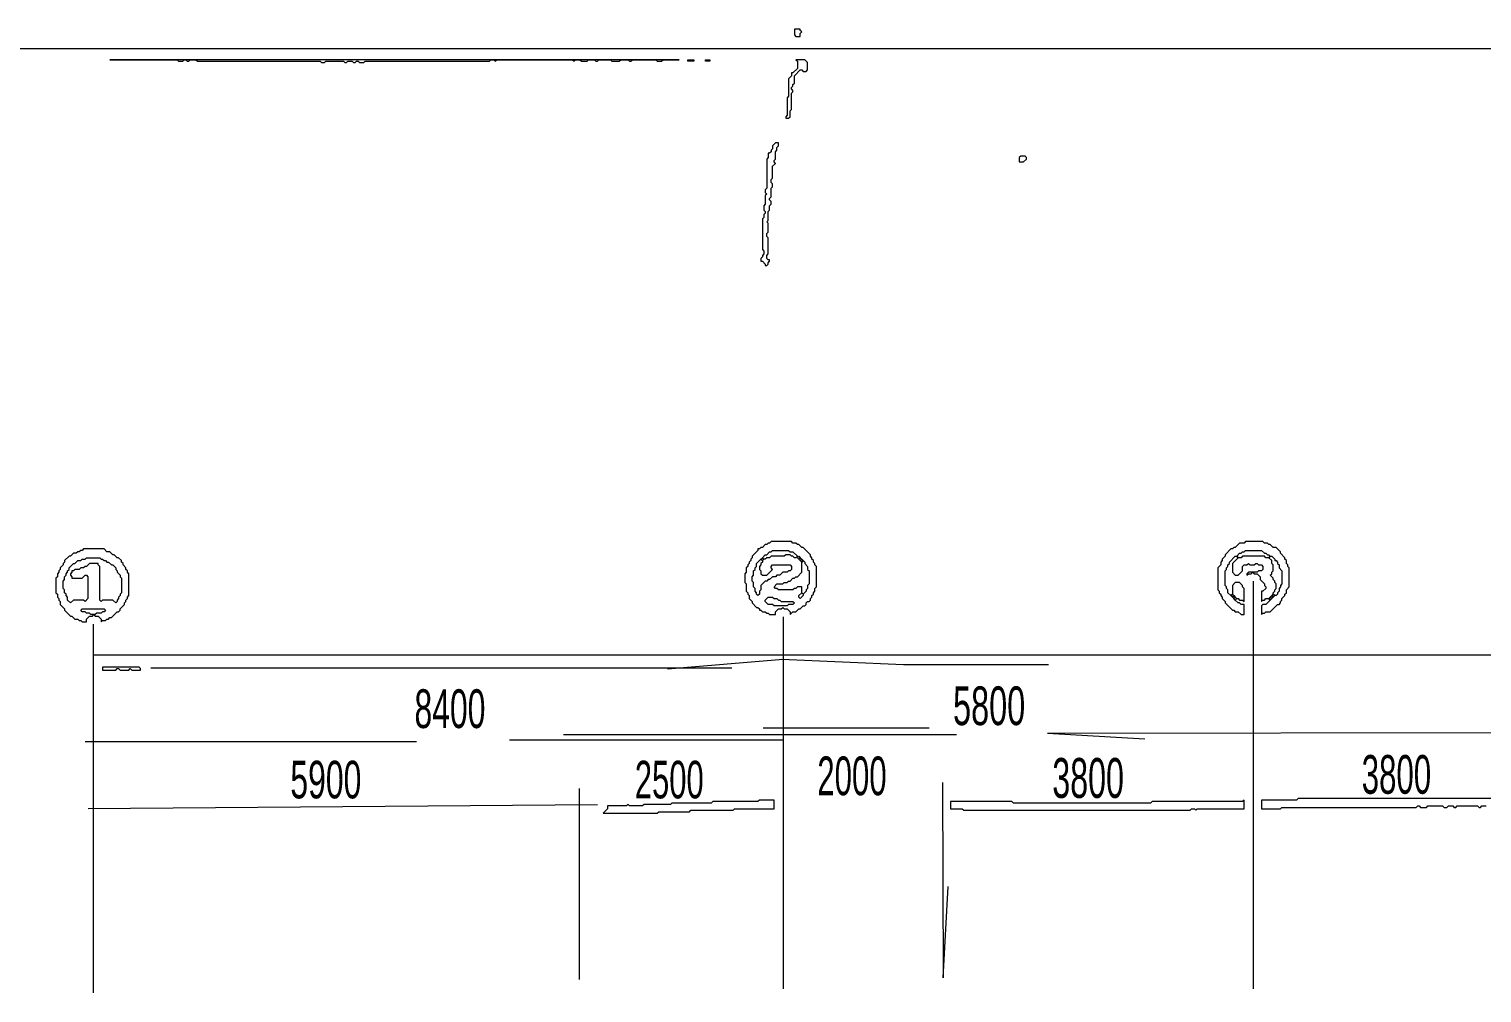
# Model space of a CAD drawing. Header units: millimetres. Extents: x 4 to 412, y 4 to 291.
# Drawn here: x 77.7 to 164.9, y 233.4 to 291.2 of the extents above; entities that cross this region are included whole.
import ezdxf

# ---------------------------------------------------------------- set-up
doc = ezdxf.new("R2010")
doc.units = ezdxf.units.MM
for name, color, linetype, lineweight in [('OCR_TEXT', 6, 'CONTINUOUS', 0), ('TRACE_STRAIGHT', 5, 'CONTINUOUS', 0), ('TRACE_TEXT_SYMBOL', 6, 'CONTINUOUS', 0)]:
    doc.layers.add(name, color=color, linetype=linetype, lineweight=lineweight)
doc.styles.add('wqy-unicode', font='wqy-unicode')

msp = doc.modelspace()

# ---------------------------------------------------------------- linework, layer by layer
at = {"layer": 'TRACE_STRAIGHT', "color": 5}
for p, q in [((36.506, 290.013), (374.38, 290.013)), ((151.169, 258.082), (151.169, 233.621)), ((81.581, 255.498), (81.581, 233.38)), ((122.969, 255.936), (122.969, 233.623)), ((81.581, 253.655), (182.429, 253.655)), ((85.035, 252.874), (119.889, 252.874)), ((116.035, 252.815), (122.969, 253.406)), ((122.881, 253.399), (130.197, 253.073)), ((130.197, 253.073), (138.893, 253.073)), ((81.094, 248.457), (100.985, 248.457)), ((106.566, 248.559), (122.969, 248.559)), ((109.79, 248.881), (133.37, 248.881)), ((121.772, 249.278), (131.728, 249.278)), ((138.833, 248.962), (208.266, 249.04)), ((138.833, 248.962), (144.673, 248.623)), ((132.538, 245.996), (132.571, 234.278)), ((110.743, 245.646), (110.743, 234.185)), ((81.284, 244.436), (111.832, 244.684)), ((132.571, 234.278), (132.882, 239.767))]:
    msp.add_line(p, q, dxfattribs=at)
at = {"layer": 'TRACE_TEXT_SYMBOL', "color": 6}
for points in [[(123.655, 291.185), (123.655, 290.834), (123.743, 290.747), (124.005, 290.747), (124.005, 290.922), (124.093, 291.009), (124.005, 291.097), (124.005, 291.185)], [(82.583, 289.346), (86.611, 289.346), (86.699, 289.258), (86.961, 289.258), (87.049, 289.346), (87.136, 289.346), (87.224, 289.258), (87.312, 289.258), (87.399, 289.346), (87.749, 289.346), (87.837, 289.258), (95.193, 289.258), (95.281, 289.17), (95.456, 289.17), (95.544, 289.258), (96.594, 289.258), (96.682, 289.17), (96.77, 289.17), (96.857, 289.258), (97.12, 289.258), (97.207, 289.17), (97.295, 289.17), (97.383, 289.258), (97.47, 289.258), (97.558, 289.17), (97.821, 289.17), (97.908, 289.258), (105.352, 289.258), (105.439, 289.346), (105.615, 289.346), (105.702, 289.258), (105.79, 289.346), (110.344, 289.346), (110.431, 289.258), (110.519, 289.346), (110.782, 289.346), (110.869, 289.258), (111.219, 289.258), (111.307, 289.346), (111.657, 289.346), (111.745, 289.258), (111.832, 289.258), (111.92, 289.346), (112.621, 289.346), (112.708, 289.258), (113.146, 289.258), (113.234, 289.346), (113.671, 289.346), (113.759, 289.258), (113.847, 289.258), (113.934, 289.346), (115.335, 289.346), (115.423, 289.258), (115.686, 289.258), (115.773, 289.346), (116.737, 289.346)], [(117.262, 289.346), (117.612, 289.346), (117.612, 289.258), (117.262, 289.258)], [(118.313, 289.346), (118.576, 289.346), (118.576, 289.258), (118.313, 289.258)], [(123.743, 289.346), (123.83, 289.258), (123.83, 288.82), (123.567, 288.557), (123.48, 288.557), (123.48, 288.382), (123.305, 288.207), (123.305, 287.156), (123.217, 287.069), (123.217, 286.018), (123.129, 285.93), (123.129, 285.843), (123.305, 285.843), (123.392, 285.93), (123.392, 286.28), (123.48, 286.368), (123.48, 287.331), (123.567, 287.419), (123.567, 287.506), (123.48, 287.594), (123.48, 287.682), (123.567, 287.769), (123.567, 287.857), (123.655, 287.944), (123.655, 288.382), (124.005, 288.733), (124.093, 288.733), (124.18, 288.645), (124.356, 288.645), (124.443, 288.733), (124.443, 289.17), (124.268, 289.346)], [(137.229, 283.566), (137.141, 283.478), (137.141, 283.215), (137.404, 283.215), (137.579, 283.39), (137.579, 283.478), (137.492, 283.566)], [(122.254, 259.833), (122.341, 259.921), (123.305, 259.921), (123.392, 259.833), (123.567, 259.833), (123.83, 259.57), (123.743, 259.483), (123.655, 259.483), (123.567, 259.57), (123.48, 259.57), (123.392, 259.658), (123.129, 259.658), (123.042, 259.57), (122.254, 259.57), (122.166, 259.483), (121.991, 259.483), (121.903, 259.395), (121.816, 259.395), (121.728, 259.483), (121.903, 259.658), (121.991, 259.658), (122.166, 259.833)], [(150.628, 259.833), (150.715, 259.921), (151.679, 259.921), (151.854, 259.745), (151.941, 259.745), (152.029, 259.658), (152.117, 259.658), (152.204, 259.57), (152.117, 259.483), (151.941, 259.483), (151.854, 259.57), (150.54, 259.57), (150.453, 259.483), (150.278, 259.483), (150.19, 259.57), (150.365, 259.745), (150.453, 259.745), (150.54, 259.833)], [(121.641, 259.395), (121.728, 259.308), (121.728, 259.22), (121.641, 259.132), (121.641, 259.045), (121.553, 258.957), (121.553, 258.782), (121.641, 258.695), (121.641, 258.519), (121.728, 258.432), (121.991, 258.432), (122.341, 258.782), (122.254, 258.87), (122.254, 258.957), (122.341, 259.045), (123.392, 259.045), (123.48, 258.957), (123.48, 258.782), (123.392, 258.695), (123.305, 258.695), (123.217, 258.607), (122.954, 258.607), (122.779, 258.432), (122.604, 258.432), (122.516, 258.344), (122.341, 258.344), (122.166, 258.169), (122.079, 258.169), (121.991, 258.082), (121.903, 258.082), (121.641, 257.819), (121.641, 257.556), (121.553, 257.468), (121.553, 257.293), (121.466, 257.206), (121.378, 257.293), (121.378, 257.381), (121.29, 257.468), (121.29, 257.644), (121.203, 257.731), (121.203, 257.994), (121.115, 258.082), (121.115, 258.344), (121.203, 258.432), (121.203, 258.695), (121.29, 258.782), (121.29, 258.87), (121.378, 258.957), (121.378, 259.132)], [(121.641, 259.395), (121.728, 259.483), (121.816, 259.395), (121.728, 259.308)], [(124.093, 259.22), (124.18, 259.308), (124.268, 259.22), (124.268, 259.132), (124.443, 258.957), (124.443, 258.782), (124.531, 258.695), (124.531, 257.906), (124.443, 257.819), (124.443, 257.644), (124.356, 257.556), (124.356, 257.468), (124.18, 257.293), (124.093, 257.381), (124.093, 257.731), (123.83, 257.731), (123.743, 257.644), (123.655, 257.644), (123.567, 257.556), (122.692, 257.556), (122.604, 257.644), (122.516, 257.644), (122.429, 257.731), (122.604, 257.906), (122.954, 257.906), (123.042, 257.994), (123.217, 257.994), (123.305, 258.082), (123.392, 258.082), (123.567, 258.257), (123.655, 258.257), (123.743, 258.344), (123.83, 258.344), (124.093, 258.607)], [(123.83, 259.483), (123.918, 259.57), (124.005, 259.483), (123.918, 259.395)], [(123.918, 259.395), (124.005, 259.483), (124.093, 259.395), (124.005, 259.308)], [(124.005, 259.308), (124.093, 259.395), (124.18, 259.308), (124.093, 259.22)], [(152.117, 259.483), (152.204, 259.57), (152.292, 259.57), (152.467, 259.395), (152.467, 259.308), (152.554, 259.308), (152.642, 259.22), (152.642, 259.132), (152.73, 259.045), (152.73, 258.87), (152.905, 258.695), (152.905, 257.906), (152.817, 257.819), (152.817, 257.731), (152.73, 257.644), (152.73, 257.468), (152.642, 257.381), (152.642, 257.293), (152.554, 257.206), (152.467, 257.206), (152.379, 257.293), (152.379, 257.381), (152.467, 257.468), (152.467, 257.556), (152.554, 257.644), (152.554, 257.906), (152.467, 257.994), (152.467, 258.082), (152.379, 258.169), (152.379, 258.257), (152.204, 258.432), (152.292, 258.519), (152.292, 258.607), (152.379, 258.695), (152.379, 259.045), (152.292, 259.132), (152.292, 259.308)], [(124.093, 257.381), (124.18, 257.293), (124.18, 257.206), (124.005, 257.031), (123.918, 257.118), (123.918, 257.206)], [(149.84, 257.206), (149.927, 257.293), (150.015, 257.206), (149.927, 257.118)], [(149.927, 257.118), (150.015, 257.206), (150.102, 257.118), (150.015, 257.031)], [(152.204, 257.118), (152.292, 257.206), (152.379, 257.118), (152.292, 257.031)], [(152.292, 257.206), (152.379, 257.293), (152.467, 257.206), (152.379, 257.118)], [(80.831, 256.33), (80.919, 256.418), (82.232, 256.418), (82.32, 256.33), (82.232, 256.242), (82.145, 256.242), (82.057, 256.155), (81.794, 256.155), (81.707, 256.067), (81.444, 256.067), (81.357, 256.155), (81.181, 256.155), (81.094, 256.242), (80.919, 256.242)], [(122.079, 257.118), (122.341, 257.118), (122.429, 257.031), (122.604, 257.031), (122.692, 256.943), (122.779, 256.943), (122.867, 256.855), (123.567, 256.855), (123.655, 256.768), (123.567, 256.68), (123.305, 256.68), (123.217, 256.593), (122.429, 256.593), (122.341, 256.68), (122.079, 256.68), (121.903, 256.855), (121.903, 256.943)], [(150.015, 257.031), (150.102, 257.118), (150.19, 257.031), (150.102, 256.943)], [(152.117, 257.031), (152.204, 257.118), (152.292, 257.031), (152.204, 256.943)], [(82.145, 252.915), (82.145, 252.739), (82.933, 252.739), (83.02, 252.827), (83.108, 252.827), (83.196, 252.739), (83.721, 252.739), (83.809, 252.827), (83.896, 252.739), (84.422, 252.739), (84.422, 252.827), (84.334, 252.915)], [(121.553, 244.945), (121.466, 244.858), (118.751, 244.858), (118.663, 244.77), (116.299, 244.77), (116.211, 244.683), (114.635, 244.683), (114.547, 244.595), (113.759, 244.595), (113.671, 244.683), (113.584, 244.595), (112.445, 244.595), (112.445, 244.42), (112.183, 244.157), (115.423, 244.157), (115.511, 244.245), (117.35, 244.245), (117.437, 244.332), (119.977, 244.332), (120.064, 244.42), (122.429, 244.42), (122.429, 244.945)], [(150.628, 244.945), (150.54, 244.858), (145.111, 244.858), (145.023, 244.77), (136.791, 244.77), (136.704, 244.858), (133.025, 244.858), (133.025, 244.42), (133.726, 244.42), (133.814, 244.332), (147.388, 244.332), (147.475, 244.42), (147.65, 244.42), (147.738, 244.332), (147.825, 244.42), (150.628, 244.42)]]:
    msp.add_lwpolyline(points, close=True, dxfattribs=at)
for points in [[(122.516, 284.354), (122.341, 284.179), (122.341, 284.004), (122.254, 283.916), (122.254, 283.828), (122.166, 283.741), (122.079, 283.741), (122.079, 283.478), (121.991, 283.39), (121.991, 281.639), (121.903, 281.551), (121.903, 281.376), (121.991, 281.289), (121.903, 281.201), (121.903, 280.676), (121.816, 280.588), (121.816, 280.325), (121.903, 280.238), (121.903, 280.15), (121.816, 280.063), (121.816, 279.888), (121.728, 279.8), (121.728, 277.961), (121.816, 277.873), (121.816, 277.698), (121.728, 277.611), (121.728, 277.523), (121.641, 277.435), (121.641, 277.26), (121.728, 277.26), (121.903, 277.085), (121.903, 276.998), (121.991, 276.998), (122.079, 277.085), (122.079, 277.173), (122.166, 277.26), (122.166, 277.348), (122.079, 277.348), (121.991, 277.435), (121.991, 277.611), (122.079, 277.698), (122.079, 278.661), (121.991, 278.749), (121.991, 278.924), (122.079, 279.012), (122.079, 279.537), (121.991, 279.625), (122.079, 279.712), (122.079, 280.238), (122.166, 280.325), (122.166, 280.588), (122.254, 280.676), (122.254, 280.851), (122.166, 280.938), (122.166, 281.026), (122.254, 281.114), (122.254, 281.639), (122.341, 281.727), (122.341, 281.902), (122.254, 281.989), (122.254, 282.164), (122.341, 282.252), (122.341, 282.953), (122.516, 283.128)], [(122.516, 283.128), (122.429, 283.215), (122.429, 283.303), (122.516, 283.39), (122.516, 283.828), (122.604, 283.916), (122.604, 284.091), (122.692, 284.179), (122.692, 284.354), (122.516, 284.354)], [(81.006, 260.008), (80.919, 259.921), (80.831, 259.921), (80.744, 259.833), (80.656, 259.833), (80.568, 259.745), (80.393, 259.745), (80.218, 259.57), (80.131, 259.57), (79.868, 259.308), (79.868, 259.22), (79.78, 259.132), (79.78, 259.045), (79.605, 258.87), (79.605, 258.782), (79.517, 258.695), (79.517, 258.607), (79.43, 258.519), (79.43, 258.344), (79.342, 258.257), (79.342, 257.381), (79.43, 257.293), (79.43, 257.118), (79.517, 257.031), (79.517, 256.943), (79.605, 256.855), (79.605, 256.68), (79.868, 256.418), (79.868, 256.33), (80.218, 255.98), (80.306, 255.98), (80.481, 255.805), (80.656, 255.805), (80.744, 255.717), (80.831, 255.717), (80.919, 255.629), (81.181, 255.629), (81.181, 255.805), (81.357, 255.98), (81.532, 255.98), (81.619, 256.067), (81.707, 255.98), (81.882, 255.98), (82.057, 255.805), (82.057, 255.629), (82.145, 255.717), (82.32, 255.717), (82.407, 255.805), (82.495, 255.805), (82.583, 255.892), (82.67, 255.892), (83.02, 256.242), (83.108, 256.242), (83.196, 256.33), (83.196, 256.418), (83.458, 256.68), (83.458, 256.768), (83.546, 256.855), (83.546, 256.943), (83.633, 257.031), (83.633, 257.118), (83.721, 257.206), (83.721, 258.519), (83.633, 258.607)], [(83.633, 258.607), (83.633, 258.695), (83.546, 258.782), (83.546, 258.87), (83.371, 259.045), (83.371, 259.132), (83.283, 259.22), (83.283, 259.308), (83.108, 259.483), (83.02, 259.483), (82.845, 259.658), (82.758, 259.658), (82.583, 259.833), (82.407, 259.833), (82.232, 260.008), (81.006, 260.008)], [(122.254, 260.446), (122.166, 260.358), (122.079, 260.358), (121.991, 260.271), (121.903, 260.271), (121.728, 260.096), (121.641, 260.096), (121.553, 260.008), (121.466, 260.008), (121.466, 259.921), (121.115, 259.57), (121.115, 259.483), (121.028, 259.395), (121.028, 259.308), (120.94, 259.22), (120.94, 259.132), (120.853, 259.045), (120.853, 258.957), (120.765, 258.87), (120.765, 258.607), (120.677, 258.519), (120.677, 257.994), (120.765, 257.906), (120.765, 257.468), (120.853, 257.381), (120.853, 257.293), (120.94, 257.206), (120.94, 257.031), (121.115, 256.855), (121.115, 256.768), (121.378, 256.505), (121.466, 256.505), (121.553, 256.418), (121.553, 256.33), (121.641, 256.33), (121.728, 256.242), (121.903, 256.242), (121.991, 256.155), (122.079, 256.155), (122.166, 256.067), (122.516, 256.067), (122.516, 256.242), (122.692, 256.418), (122.867, 256.418), (122.954, 256.505), (123.042, 256.418), (123.217, 256.418), (123.392, 256.242), (123.392, 256.067), (123.567, 256.242), (123.743, 256.242), (123.918, 256.418), (124.005, 256.418), (124.18, 256.593), (124.268, 256.593), (124.356, 256.68), (124.356, 256.768), (124.443, 256.855), (124.531, 256.855), (124.618, 256.943), (124.618, 257.031), (124.706, 257.118), (124.706, 257.206), (124.793, 257.293)], [(124.793, 257.293), (124.793, 257.381), (124.881, 257.468), (124.881, 257.644), (124.969, 257.731), (124.969, 258.957), (124.881, 259.045), (124.881, 259.132), (124.793, 259.22), (124.793, 259.308), (124.706, 259.395), (124.706, 259.483), (124.618, 259.57), (124.618, 259.658), (124.18, 260.096), (124.093, 260.096), (123.918, 260.271), (123.83, 260.271), (123.743, 260.358), (123.567, 260.358), (123.48, 260.446), (122.254, 260.446)], [(150.715, 260.446), (150.628, 260.358), (150.365, 260.358), (150.102, 260.096), (150.015, 260.096), (149.927, 260.008), (149.84, 260.008), (149.489, 259.658), (149.489, 259.57), (149.314, 259.395), (149.314, 259.308), (149.227, 259.22), (149.227, 259.045), (149.051, 258.87), (149.051, 257.556), (149.139, 257.468), (149.139, 257.381), (149.227, 257.293), (149.227, 257.206), (149.314, 257.118), (149.314, 257.031), (149.489, 256.855), (149.489, 256.768), (149.927, 256.33), (150.015, 256.33), (150.102, 256.242), (150.278, 256.242), (150.453, 256.067), (150.628, 256.067), (150.628, 256.68), (150.453, 256.68), (150.365, 256.768), (150.278, 256.768), (150.102, 256.943), (150.19, 257.031), (150.278, 257.031), (150.365, 256.943), (150.54, 256.943), (150.628, 256.855), (150.628, 257.644), (150.54, 257.731), (150.54, 257.819), (150.365, 257.994), (150.102, 257.994), (149.927, 257.819), (149.927, 257.293), (149.84, 257.206), (149.665, 257.381), (149.665, 257.556), (149.577, 257.644), (149.577, 257.731), (149.489, 257.819), (149.489, 258.695), (149.577, 258.782), (149.577, 258.87), (149.665, 258.957), (149.665, 259.045), (149.752, 259.132), (149.752, 259.22), (150.102, 259.57), (150.19, 259.57), (150.278, 259.483), (149.927, 259.132), (149.927, 258.607)], [(153.167, 259.132), (153.167, 259.308), (153.08, 259.395), (153.08, 259.483), (152.817, 259.745), (152.817, 259.833), (152.554, 260.096), (152.379, 260.096), (152.204, 260.271), (152.117, 260.271), (152.029, 260.358), (151.854, 260.358), (151.766, 260.446), (150.715, 260.446)], [(81.094, 259.395), (81.181, 259.483), (81.97, 259.483), (82.057, 259.395), (82.145, 259.395), (82.232, 259.308), (82.32, 259.308), (82.407, 259.22), (82.495, 259.22), (82.67, 259.045), (82.758, 259.045), (82.933, 258.87), (82.933, 258.782), (83.02, 258.695), (83.02, 258.607), (83.196, 258.432), (83.196, 258.344), (83.283, 258.257), (83.283, 257.381), (83.196, 257.293), (83.196, 257.206), (83.108, 257.118), (83.108, 257.031), (83.02, 256.943), (83.02, 256.855), (82.933, 256.768), (82.758, 256.943), (82.145, 256.943), (82.057, 256.855), (81.97, 256.943), (81.97, 258.957), (81.882, 259.045), (81.882, 259.132), (81.357, 259.132), (81.181, 258.957), (81.094, 258.957), (81.006, 258.87), (80.831, 258.87), (80.744, 258.782), (80.481, 258.782), (80.393, 258.695), (80.306, 258.695), (80.306, 258.607), (80.218, 258.519), (80.218, 258.432), (80.306, 258.344), (80.306, 258.257), (80.919, 258.257), (81.094, 258.432), (81.181, 258.432), (81.269, 258.344), (81.269, 257.031), (81.094, 256.855), (81.006, 256.943), (80.393, 256.943), (80.218, 256.768), (80.043, 256.943), (80.043, 257.118), (79.955, 257.206), (79.955, 257.293), (79.868, 257.381), (79.868, 257.556), (79.78, 257.644), (79.78, 258.082)], [(79.78, 258.082), (79.868, 258.169), (79.868, 258.344), (79.955, 258.432), (79.955, 258.519), (80.043, 258.607), (80.043, 258.695), (80.131, 258.782), (80.131, 258.87), (80.393, 259.132), (80.481, 259.132), (80.656, 259.308), (80.831, 259.308), (80.919, 259.395), (81.094, 259.395)], [(149.927, 258.607), (150.102, 258.432), (150.278, 258.432), (150.54, 258.695), (150.54, 258.957), (150.628, 259.045), (150.803, 259.045), (150.891, 259.132), (150.978, 259.045), (151.241, 259.045), (151.328, 259.132), (151.416, 259.132), (151.504, 259.045), (151.679, 259.045), (151.766, 258.957), (151.766, 258.782), (151.679, 258.695), (151.504, 258.695), (151.416, 258.607), (150.891, 258.607), (150.803, 258.519), (150.803, 258.432), (150.891, 258.519), (151.066, 258.519), (151.153, 258.607), (151.241, 258.519), (151.416, 258.519), (151.591, 258.344), (151.591, 258.169), (151.854, 257.906), (151.854, 257.819), (151.941, 257.731), (151.941, 257.644), (151.766, 257.468), (151.679, 257.468), (151.679, 256.855), (151.766, 256.943), (151.854, 256.943), (151.941, 257.031), (152.117, 257.031), (152.204, 256.943), (151.941, 256.68), (151.766, 256.68), (151.679, 256.593), (151.679, 256.067), (151.766, 256.155), (151.854, 256.155), (151.941, 256.242), (152.204, 256.242), (152.642, 256.68), (152.73, 256.68), (152.817, 256.768), (152.817, 256.855), (152.905, 256.943), (152.905, 257.031), (153.08, 257.206), (153.08, 257.293), (153.167, 257.381), (153.167, 257.556), (153.343, 257.731), (153.343, 258.87), (153.255, 258.957), (153.255, 259.045), (153.167, 259.132)], [(169.281, 245.033), (153.868, 245.033), (153.781, 244.945), (151.679, 244.945), (151.679, 244.42), (152.817, 244.42), (152.905, 244.507), (160.962, 244.507), (161.049, 244.595), (161.137, 244.595), (161.224, 244.507), (161.575, 244.507), (161.662, 244.595), (162.538, 244.595), (162.626, 244.507), (162.801, 244.507), (162.888, 244.595), (163.151, 244.595), (163.239, 244.507), (163.326, 244.507), (163.414, 244.595), (164.64, 244.595), (164.727, 244.507), (164.815, 244.507), (164.902, 244.595), (165.165, 244.595)]]:
    msp.add_lwpolyline(points, dxfattribs=at)

# ---------------------------------------------------------------- texts
at = {"layer": 'OCR_TEXT', "color": 6, "style": 'wqy-unicode'}
for s, height, width, p in [('8400', 2.3225, 0.616406, (100.856, 249.266)), ('5800', 2.3225, 0.62678, (133.17, 249.441)), ('2000', 2.3225, 0.602429, (125.024, 245.237)), ('3800', 2.3225, 0.603123, (157.689, 245.325)), ('5900', 2.2542, 0.635286, (93.41, 245.048)), ('2500', 2.2542, 0.616505, (114.076, 245.048)), ('3800', 2.3908, 0.604491, (139.125, 245.076))]:
    msp.add_text(s, height=height, dxfattribs=dict(at, width=width)).set_placement(p)

doc.saveas('drawing.dxf')
